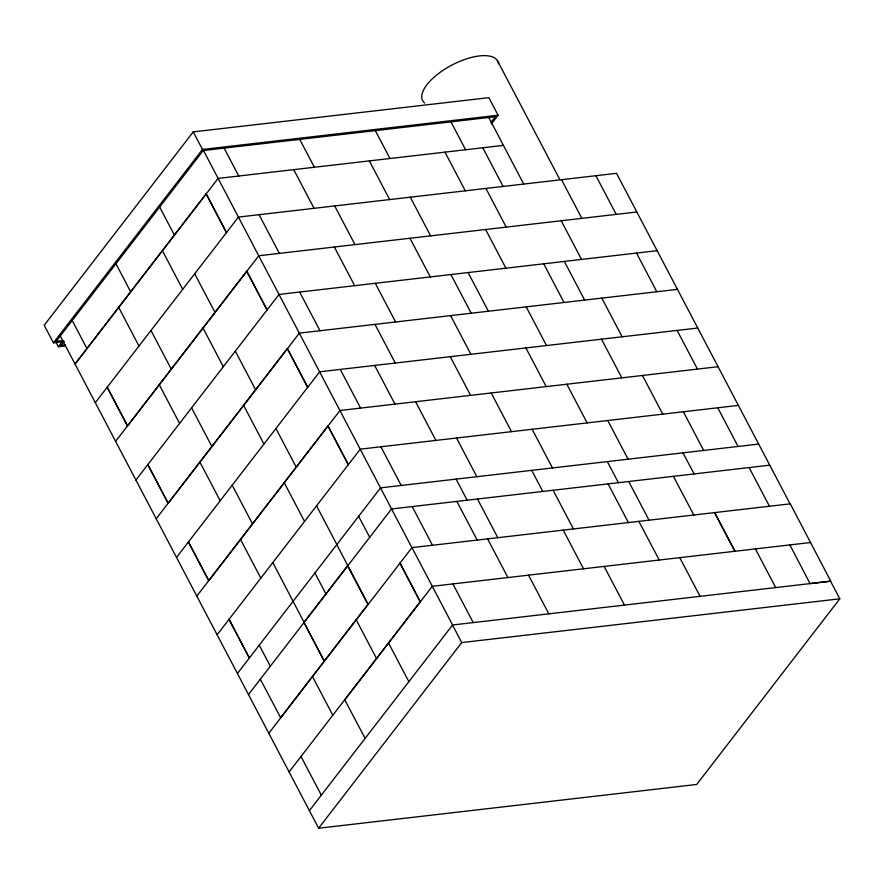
<?xml version="1.0" encoding="UTF-8"?>
<svg xmlns="http://www.w3.org/2000/svg" width="884" height="884" viewBox="0 0 884 884"><rect width="100%" height="100%" fill="white"/><g stroke="black" fill="none" stroke-linecap="round" stroke-linejoin="round"><path stroke-width="1.33" d="M491.338 123.981L498.079 115.24L488.841 97.66L193.242 131.882L44.2 325.268L53.427 342.848L64.377 341.578M53.427 342.848L202.48 149.462L498.079 115.24M55.913 342.075L58.377 346.76L62.245 341.754M64.068 341.412L61.095 345.279L65.195 344.804M95.24 402.75L238.437 217.077L616.524 173.319L790.064 503.858M115.55 441.425L246.713 271.244L267.012 309.93M135.86 480.111L279.057 294.438L657.144 250.68M156.159 518.786L287.322 348.605L307.632 387.291M491.161 122.18L495.36 116.732L203.198 150.556L56.145 341.357L62.996 340.561M176.468 557.461L319.665 371.799L697.752 328.041M196.778 596.148L327.942 425.966L348.252 464.652M217.088 634.822L360.285 449.16L738.372 405.402M237.398 673.509L380.584 487.846L758.682 444.077M248.47 694.603L391.557 508.952L769.754 465.172M280.593 717.83L367.921 604.391L347.611 565.705L303.897 622.435L324.196 661.11M268.78 733.289L411.977 547.627L452.586 624.988L309.389 810.65M289.09 771.964L420.243 601.783L400.054 563.097M344.837 699.752L432.276 586.302L810.595 542.511M59.814 335.047L318.627 828.231L461.713 642.58L839.8 598.811L830.573 581.23L452.475 624.999L461.713 642.58M839.8 598.811L696.714 784.462L318.627 828.231M503.416 145.374L218.127 178.402L75.041 364.053L206.094 193.883L226.403 232.569M636.834 211.994L258.747 255.763L127.583 425.944L107.273 387.258M58.377 346.76L65.217 345.976M677.453 289.355L299.356 333.124L168.203 503.305L147.893 464.619M718.062 366.716L339.975 410.485L208.812 580.666L188.502 541.98M595.904 175.706L616.214 214.381M636.524 253.067L656.823 291.742M677.133 330.428L697.443 369.103M717.753 407.789L738.063 446.464M749.135 467.559L769.445 506.245M789.821 544.831L810.053 583.606L830.75 581.131L790.285 503.836L411.867 547.638L202.9 149.396M561.528 179.684L581.838 218.359M683.376 411.767L703.686 450.442M755.378 548.898L775.688 587.584M497.338 60.51L559.727 179.341M714.67 512.587L734.98 551.262M714.559 512.598L734.869 551.273M561.218 220.746L581.528 259.432M601.827 298.107L622.137 336.793M642.447 375.468L662.757 414.154M682.956 452.84L694.139 473.934M488.819 117.572L523.726 184.06M564.335 261.421L584.644 300.096M601.518 339.18L621.828 377.855M673.409 476.332L693.818 514.996M482.797 147.761L503.095 186.447M543.715 263.808L564.025 302.483M451.006 121.959L465.603 149.75M485.913 188.436L506.223 227.111M607.761 420.519L628.071 459.194M679.763 557.66L700.062 596.335M628.723 481.504L649.033 520.179M444.983 152.147L465.293 190.822M485.603 229.497L505.902 268.183M526.212 306.858L546.522 345.545M566.832 384.22L587.142 422.906M638.834 521.361L659.243 560.025M607.33 461.592L618.413 482.697M608.104 483.891L628.402 522.566M525.903 347.931L546.202 386.606M468.1 272.559L488.41 311.245M375.391 130.71L389.988 158.512M410.298 197.187L430.607 235.873M450.906 274.548L471.216 313.234M532.146 429.27L552.445 467.945M604.137 566.412L624.447 605.087M553.108 490.255L573.407 528.93M369.368 160.899L389.678 199.574M409.977 238.26L430.287 276.935M450.597 315.621L470.907 354.296M491.206 392.982L511.516 431.657M531.715 470.354L542.787 491.449M563.207 530.113L583.517 568.799M450.276 356.683L470.586 395.369M299.775 139.462L314.373 167.264M334.682 205.939L354.981 244.625M375.291 283.3L395.601 321.986M456.52 438.022L476.83 476.708M528.522 575.164L548.831 613.839M477.482 499.007L497.791 537.693M293.742 169.651L314.052 208.326M334.362 247.012L354.672 285.687M374.982 324.373L395.281 363.048M415.591 401.734L435.9 440.409M487.592 538.864L507.902 577.55M456.1 479.106L467.172 500.2M456.862 501.394L477.172 540.08M374.661 365.435L394.971 404.121M224.16 148.214L238.757 176.015M259.056 214.69L279.366 253.377M299.676 292.052L319.986 330.738M340.285 369.413L360.595 408.099M380.905 446.774L401.214 485.46M412.176 506.565L432.486 545.251M452.906 583.915L473.216 622.601M193.242 131.882L202.48 149.462M206.204 193.872L226.514 232.558M246.824 271.233L267.123 309.919M287.433 348.594L307.743 387.269M328.052 425.955L348.362 464.63M399.944 563.108L420.243 601.783M358.617 516.223L369.7 537.317M159.175 206.116L174.413 235.133M194.712 273.808L215.022 312.494M235.332 351.169L255.642 389.855M275.952 428.53L296.251 467.205M316.56 505.891L336.87 544.566M388.562 643.033L408.872 681.708M336.76 544.588L368.142 604.358M162.369 250.614L182.679 289.289M202.988 327.975L223.298 366.65M243.608 405.336L263.907 444.011M284.217 482.697L304.527 521.372M356.219 619.828L376.529 658.514M314.903 572.942L325.975 594.048M115.461 262.846L130.688 291.853M150.998 330.539L171.308 369.214M191.607 407.9L211.917 446.575M232.227 485.261L252.537 523.936M272.847 562.622L304.118 622.413M344.727 699.763L365.147 738.438M304.008 622.424L324.306 661.099M118.655 307.334L138.965 346.02M159.264 384.695L179.574 423.381M199.883 462.056L220.193 500.742M240.503 539.417L260.802 578.103M312.494 676.558L332.804 715.244M259.255 645.143L270.327 666.238M71.737 319.577L86.963 348.583M229.122 619.341L249.432 658.028M107.163 387.269L127.473 425.955M147.783 464.63L168.093 503.316M188.391 541.991L208.701 580.678M229.011 619.352L249.321 658.039M260.283 679.144L280.703 717.819M301.013 756.494L321.323 795.18M424.651 103.052A42.41 17.857 -27.7 0 1 451.481 65.294A42.41 17.857 -27.7 0 1 498.554 63.814"/></g></svg>
